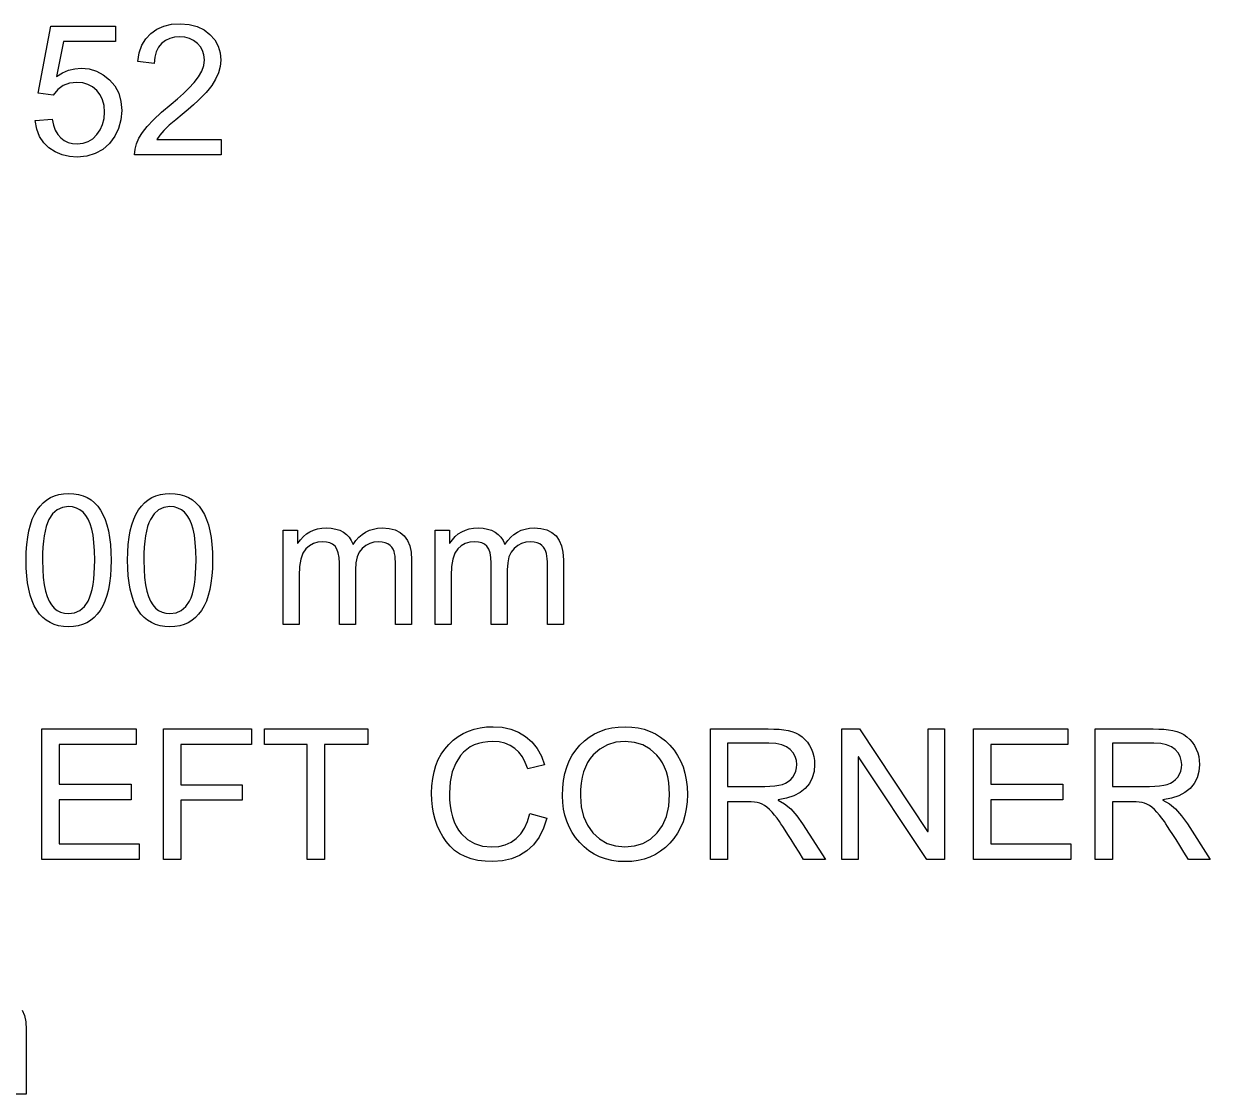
# Model space of a CAD drawing. Header units: millimetres. Extents: x 0 to 160, y 0 to 171.
# Drawn here: x 80.98 to 126.44, y 112 to 153.02 of the extents above; entities that cross this region are included whole.
import ezdxf

# ---------------------------------------------------------------- set-up
doc = ezdxf.new("R2010")
doc.units = ezdxf.units.MM
doc.layers.add('TEXT', color=7, linetype='CONTINUOUS')

msp = doc.modelspace()

# ---------------------------------------------------------------- linework, layer by layer
at = {"layer": 'TEXT'}
for points in [[(82.234, 151.005), (82.465, 151.142), (82.7, 151.24), (82.939, 151.299), (83.182, 151.319), (83.484, 151.291), (83.766, 151.208), (84.028, 151.07), (84.27, 150.877), (84.473, 150.638), (84.618, 150.361), (84.705, 150.048), (84.734, 149.698), (84.705, 149.341), (84.616, 149.011), (84.469, 148.709), (84.263, 148.435), (84.01, 148.207), (83.719, 148.045), (83.392, 147.947), (83.029, 147.915), (82.727, 147.937), (82.446, 148.003), (82.186, 148.113), (81.947, 148.268), (81.743, 148.465), (81.588, 148.706), (81.481, 148.988), (81.422, 149.313), (82.063, 149.361), (82.114, 149.139), (82.186, 148.947), (82.281, 148.785), (82.398, 148.653), (82.533, 148.551), (82.683, 148.478), (82.849, 148.434), (83.029, 148.42), (83.251, 148.442), (83.452, 148.508), (83.63, 148.618), (83.786, 148.773), (83.913, 148.959), (84.003, 149.166), (84.058, 149.393), (84.076, 149.641), (84.057, 149.889), (84.002, 150.11), (83.909, 150.304), (83.779, 150.469), (83.62, 150.602), (83.44, 150.697), (83.238, 150.754), (83.015, 150.773), (82.737, 150.743), (82.493, 150.653), (82.283, 150.502), (82.108, 150.292), (81.528, 150.36), (82.016, 152.932), (84.495, 152.932), (84.495, 152.338), (82.503, 152.338), (82.234, 151.005)], [(88.54, 148), (85.229, 148), (85.247, 148.212), (85.302, 148.425), (85.394, 148.64), (85.524, 148.856), (85.703, 149.086), (85.947, 149.344), (86.255, 149.629), (86.627, 149.941), (86.868, 150.141), (87.095, 150.346), (87.309, 150.556), (87.51, 150.771), (87.68, 150.989), (87.802, 151.207), (87.875, 151.426), (87.899, 151.646), (87.882, 151.827), (87.832, 151.992), (87.748, 152.14), (87.631, 152.272), (87.489, 152.38), (87.328, 152.457), (87.15, 152.504), (86.954, 152.519), (86.756, 152.503), (86.575, 152.456), (86.41, 152.376), (86.262, 152.265), (86.139, 152.122), (86.051, 151.948), (85.998, 151.743), (85.979, 151.506), (85.348, 151.578), (85.401, 151.908), (85.502, 152.198), (85.651, 152.446), (85.848, 152.652), (86.083, 152.815), (86.348, 152.931), (86.643, 153.001), (86.968, 153.024), (87.316, 152.998), (87.623, 152.922), (87.89, 152.795), (88.116, 152.616), (88.295, 152.402), (88.424, 152.167), (88.501, 151.91), (88.527, 151.632), (88.505, 151.391), (88.44, 151.148), (88.332, 150.904), (88.18, 150.659), (88.083, 150.53), (87.964, 150.391), (87.824, 150.242), (87.662, 150.083), (87.479, 149.913), (87.275, 149.732), (87.048, 149.542), (86.801, 149.34), (86.552, 149.131), (86.35, 148.937), (86.193, 148.758), (86.081, 148.593), (88.54, 148.593), (88.54, 148)], [(82.698, 135.024), (82.895, 135.014), (83.08, 134.984), (83.252, 134.934), (83.411, 134.864), (83.558, 134.774), (83.691, 134.664), (83.812, 134.534), (83.921, 134.384), (84.016, 134.215), (84.099, 134.025), (84.169, 133.815), (84.226, 133.585), (84.271, 133.335), (84.303, 133.065), (84.322, 132.776), (84.328, 132.466), (84.322, 132.153), (84.302, 131.861), (84.269, 131.59), (84.223, 131.339), (84.164, 131.109), (84.091, 130.9), (84.006, 130.712), (83.907, 130.544), (83.796, 130.397), (83.673, 130.269), (83.539, 130.161), (83.394, 130.072), (83.237, 130.003), (83.069, 129.954), (82.889, 129.925), (82.698, 129.915), (82.501, 129.925), (82.317, 129.955), (82.145, 130.004), (81.986, 130.074), (81.84, 130.164), (81.706, 130.273), (81.586, 130.403), (81.478, 130.553), (81.382, 130.722), (81.3, 130.911), (81.23, 131.121), (81.173, 131.35), (81.128, 131.599), (81.096, 131.868), (81.077, 132.157), (81.071, 132.466), (81.078, 132.779), (81.097, 133.071), (81.13, 133.343), (81.176, 133.594), (81.235, 133.824), (81.308, 134.034), (81.393, 134.223), (81.492, 134.391), (81.603, 134.539), (81.725, 134.668), (81.859, 134.777), (82.004, 134.866), (82.161, 134.935), (82.328, 134.984), (82.507, 135.014), (82.698, 135.024)], [(86.583, 135.024), (86.78, 135.014), (86.965, 134.984), (87.137, 134.934), (87.296, 134.864), (87.442, 134.774), (87.576, 134.664), (87.697, 134.534), (87.805, 134.384), (87.901, 134.215), (87.984, 134.025), (88.054, 133.815), (88.111, 133.585), (88.156, 133.335), (88.187, 133.065), (88.206, 132.776), (88.213, 132.466), (88.206, 132.153), (88.186, 131.861), (88.154, 131.59), (88.108, 131.339), (88.048, 131.109), (87.976, 130.9), (87.89, 130.712), (87.792, 130.544), (87.681, 130.397), (87.558, 130.269), (87.424, 130.161), (87.279, 130.072), (87.122, 130.003), (86.954, 129.954), (86.774, 129.925), (86.583, 129.915), (86.386, 129.925), (86.201, 129.955), (86.03, 130.004), (85.871, 130.074), (85.725, 130.164), (85.591, 130.273), (85.47, 130.403), (85.362, 130.553), (85.267, 130.722), (85.184, 130.911), (85.115, 131.121), (85.057, 131.35), (85.013, 131.599), (84.981, 131.868), (84.962, 132.157), (84.956, 132.466), (84.962, 132.779), (84.982, 133.071), (85.015, 133.343), (85.061, 133.594), (85.12, 133.824), (85.193, 134.034), (85.278, 134.223), (85.377, 134.391), (85.488, 134.539), (85.61, 134.668), (85.744, 134.777), (85.889, 134.866), (86.045, 134.935), (86.213, 134.984), (86.392, 135.014), (86.583, 135.024)], [(82.698, 130.42), (82.93, 130.449), (83.132, 130.539), (83.303, 130.689), (83.445, 130.899), (83.504, 131.028), (83.555, 131.176), (83.599, 131.344), (83.634, 131.53), (83.662, 131.736), (83.681, 131.96), (83.693, 132.203), (83.697, 132.466), (83.69, 132.824), (83.669, 133.142), (83.635, 133.42), (83.586, 133.658), (83.524, 133.861), (83.447, 134.037), (83.357, 134.185), (83.252, 134.306), (83.133, 134.399), (83, 134.466), (82.853, 134.506), (82.691, 134.519), (82.459, 134.489), (82.258, 134.397), (82.087, 134.245), (81.947, 134.031), (81.889, 133.9), (81.839, 133.751), (81.796, 133.583), (81.761, 133.396), (81.734, 133.191), (81.714, 132.968), (81.702, 132.726), (81.698, 132.466), (81.706, 132.112), (81.727, 131.797), (81.762, 131.52), (81.811, 131.282), (81.874, 131.078), (81.951, 130.902), (82.041, 130.753), (82.145, 130.633), (82.263, 130.539), (82.394, 130.473), (82.539, 130.433), (82.698, 130.42)], [(86.583, 130.42), (86.815, 130.449), (87.017, 130.539), (87.188, 130.689), (87.329, 130.899), (87.389, 131.028), (87.44, 131.176), (87.483, 131.344), (87.519, 131.53), (87.546, 131.736), (87.566, 131.96), (87.578, 132.203), (87.582, 132.466), (87.575, 132.824), (87.554, 133.142), (87.52, 133.42), (87.471, 133.658), (87.409, 133.861), (87.332, 134.037), (87.241, 134.185), (87.137, 134.306), (87.018, 134.399), (86.885, 134.466), (86.737, 134.506), (86.576, 134.519), (86.344, 134.489), (86.143, 134.397), (85.972, 134.245), (85.832, 134.031), (85.774, 133.9), (85.723, 133.751), (85.68, 133.583), (85.645, 133.396), (85.618, 133.191), (85.599, 132.968), (85.587, 132.726), (85.583, 132.466), (85.59, 132.112), (85.611, 131.797), (85.647, 131.52), (85.696, 131.282), (85.759, 131.078), (85.836, 130.902), (85.926, 130.753), (86.03, 130.633), (86.148, 130.539), (86.279, 130.473), (86.424, 130.433), (86.583, 130.42)], [(95.839, 130), (95.225, 130), (95.225, 132.285), (95.223, 132.407), (95.217, 132.519), (95.206, 132.622), (95.191, 132.717), (95.167, 132.804), (95.13, 132.885), (95.079, 132.962), (95.015, 133.034), (94.935, 133.094), (94.834, 133.137), (94.714, 133.163), (94.574, 133.172), (94.399, 133.156), (94.237, 133.109), (94.087, 133.03), (93.95, 132.92), (93.835, 132.774), (93.753, 132.589), (93.703, 132.364), (93.687, 132.101), (93.687, 130), (93.073, 130), (93.073, 132.353), (93.063, 132.57), (93.032, 132.75), (92.98, 132.892), (92.908, 132.998), (92.816, 133.074), (92.708, 133.128), (92.582, 133.161), (92.439, 133.172), (92.25, 133.155), (92.078, 133.104), (91.925, 133.018), (91.789, 132.899), (91.678, 132.733), (91.598, 132.508), (91.551, 132.223), (91.535, 131.879), (91.535, 130), (90.921, 130), (90.921, 133.619), (91.473, 133.619), (91.473, 133.114), (91.487, 133.114), (91.585, 133.251), (91.693, 133.371), (91.812, 133.471), (91.942, 133.554), (92.082, 133.618), (92.233, 133.664), (92.395, 133.691), (92.568, 133.701), (92.759, 133.691), (92.932, 133.661), (93.087, 133.611), (93.225, 133.542), (93.345, 133.453), (93.447, 133.344), (93.531, 133.215), (93.598, 133.066), (93.704, 133.215), (93.819, 133.344), (93.944, 133.453), (94.078, 133.542), (94.223, 133.611), (94.376, 133.661), (94.54, 133.691), (94.714, 133.701), (94.977, 133.682), (95.206, 133.625), (95.399, 133.53), (95.558, 133.397), (95.681, 133.226), (95.769, 133.018), (95.821, 132.771), (95.839, 132.486), (95.839, 130)], [(101.658, 130), (101.044, 130), (101.044, 132.285), (101.042, 132.407), (101.035, 132.519), (101.024, 132.622), (101.01, 132.717), (100.986, 132.804), (100.949, 132.885), (100.898, 132.962), (100.834, 133.034), (100.753, 133.094), (100.653, 133.137), (100.532, 133.163), (100.392, 133.172), (100.218, 133.156), (100.055, 133.109), (99.906, 133.03), (99.768, 132.92), (99.653, 132.774), (99.571, 132.589), (99.522, 132.364), (99.505, 132.101), (99.505, 130), (98.892, 130), (98.892, 132.353), (98.881, 132.57), (98.85, 132.75), (98.798, 132.892), (98.726, 132.998), (98.635, 133.074), (98.526, 133.128), (98.4, 133.161), (98.257, 133.172), (98.068, 133.155), (97.897, 133.104), (97.743, 133.018), (97.607, 132.899), (97.496, 132.733), (97.417, 132.508), (97.369, 132.223), (97.353, 131.879), (97.353, 130), (96.739, 130), (96.739, 133.619), (97.292, 133.619), (97.292, 133.114), (97.306, 133.114), (97.403, 133.251), (97.511, 133.371), (97.63, 133.471), (97.76, 133.554), (97.901, 133.618), (98.052, 133.664), (98.214, 133.691), (98.387, 133.701), (98.577, 133.691), (98.75, 133.661), (98.906, 133.611), (99.043, 133.542), (99.163, 133.453), (99.265, 133.344), (99.35, 133.215), (99.417, 133.066), (99.522, 133.215), (99.637, 133.344), (99.762, 133.453), (99.897, 133.542), (100.041, 133.611), (100.195, 133.661), (100.359, 133.691), (100.532, 133.701), (100.796, 133.682), (101.024, 133.625), (101.218, 133.53), (101.376, 133.397), (101.499, 133.226), (101.587, 133.018), (101.64, 132.771), (101.658, 132.486), (101.658, 130)], [(85.406, 121), (81.671, 121), (81.671, 126), (85.29, 126), (85.29, 125.407), (82.333, 125.407), (82.333, 123.879), (85.099, 123.879), (85.099, 123.285), (82.333, 123.285), (82.333, 121.593), (85.406, 121.593), (85.406, 121)], [(89.71, 125.407), (86.999, 125.407), (86.999, 123.858), (89.349, 123.858), (89.349, 123.265), (86.999, 123.265), (86.999, 121), (86.337, 121), (86.337, 126), (89.71, 126), (89.71, 125.407)], [(94.158, 125.407), (92.503, 125.407), (92.503, 121), (91.838, 121), (91.838, 125.407), (90.198, 125.407), (90.198, 126), (94.158, 126), (94.158, 125.407)], [(101.023, 122.586), (100.894, 122.191), (100.723, 121.851), (100.513, 121.563), (100.261, 121.329), (99.975, 121.148), (99.663, 121.018), (99.323, 120.941), (98.956, 120.915), (98.66, 120.927), (98.384, 120.963), (98.129, 121.023), (97.895, 121.107), (97.682, 121.215), (97.49, 121.347), (97.318, 121.504), (97.167, 121.684), (97.036, 121.881), (96.922, 122.088), (96.826, 122.305), (96.747, 122.531), (96.685, 122.767), (96.641, 123.013), (96.615, 123.269), (96.606, 123.534), (96.617, 123.825), (96.648, 124.1), (96.699, 124.359), (96.771, 124.601), (96.864, 124.827), (96.978, 125.037), (97.112, 125.231), (97.266, 125.408), (97.437, 125.567), (97.62, 125.704), (97.814, 125.821), (98.021, 125.916), (98.239, 125.99), (98.468, 126.043), (98.71, 126.075), (98.963, 126.085), (99.315, 126.062), (99.64, 125.992), (99.939, 125.876), (100.211, 125.714), (100.451, 125.506), (100.652, 125.256), (100.815, 124.962), (100.938, 124.626), (100.29, 124.472), (100.197, 124.717), (100.084, 124.929), (99.948, 125.109), (99.792, 125.256), (99.614, 125.371), (99.416, 125.453), (99.197, 125.503), (98.956, 125.519), (98.758, 125.511), (98.572, 125.486), (98.398, 125.444), (98.237, 125.385), (98.088, 125.309), (97.951, 125.217), (97.827, 125.108), (97.715, 124.982), (97.53, 124.69), (97.398, 124.353), (97.318, 123.97), (97.292, 123.541), (97.299, 123.288), (97.32, 123.053), (97.355, 122.833), (97.403, 122.631), (97.466, 122.446), (97.542, 122.277), (97.633, 122.124), (97.737, 121.989), (97.977, 121.767), (98.25, 121.608), (98.557, 121.513), (98.898, 121.481), (99.178, 121.501), (99.43, 121.56), (99.655, 121.659), (99.852, 121.798), (100.021, 121.977), (100.163, 122.195), (100.278, 122.454), (100.365, 122.753), (101.023, 122.586)], [(104.021, 126.085), (104.278, 126.074), (104.523, 126.041), (104.755, 125.985), (104.976, 125.907), (105.185, 125.807), (105.382, 125.684), (105.567, 125.54), (105.74, 125.372), (105.897, 125.187), (106.033, 124.988), (106.147, 124.774), (106.241, 124.546), (106.315, 124.304), (106.367, 124.048), (106.398, 123.778), (106.409, 123.493), (106.398, 123.21), (106.367, 122.94), (106.314, 122.685), (106.241, 122.444), (106.146, 122.217), (106.031, 122.005), (105.894, 121.806), (105.737, 121.622), (105.563, 121.457), (105.378, 121.313), (105.18, 121.191), (104.972, 121.092), (104.752, 121.014), (104.52, 120.959), (104.276, 120.926), (104.021, 120.915), (103.757, 120.926), (103.507, 120.961), (103.27, 121.018), (103.046, 121.098), (102.835, 121.201), (102.637, 121.327), (102.453, 121.476), (102.282, 121.648), (102.127, 121.836), (101.994, 122.035), (101.881, 122.244), (101.788, 122.462), (101.716, 122.691), (101.665, 122.93), (101.634, 123.179), (101.623, 123.439), (101.634, 123.738), (101.665, 124.022), (101.717, 124.288), (101.79, 124.539), (101.884, 124.773), (101.999, 124.991), (102.134, 125.192), (102.29, 125.378), (102.463, 125.543), (102.648, 125.687), (102.846, 125.809), (103.056, 125.908), (103.279, 125.986), (103.514, 126.041), (103.761, 126.074), (104.021, 126.085)], [(111.695, 121), (110.863, 121), (110.685, 121.281), (110.525, 121.533), (110.382, 121.757), (110.258, 121.952), (110.15, 122.119), (110.061, 122.258), (109.989, 122.368), (109.935, 122.45), (109.844, 122.579), (109.75, 122.7), (109.654, 122.811), (109.555, 122.912), (109.457, 122.999), (109.361, 123.069), (109.269, 123.121), (109.18, 123.156), (109.085, 123.178), (108.976, 123.194), (108.852, 123.203), (108.714, 123.207), (107.95, 123.207), (107.95, 121), (107.289, 121), (107.289, 126), (109.502, 126), (109.72, 125.996), (109.919, 125.986), (110.1, 125.967), (110.263, 125.942), (110.411, 125.905), (110.551, 125.852), (110.681, 125.783), (110.802, 125.698), (110.911, 125.599), (111.007, 125.488), (111.089, 125.365), (111.158, 125.229), (111.212, 125.086), (111.251, 124.938), (111.275, 124.787), (111.282, 124.632), (111.26, 124.363), (111.193, 124.122), (111.081, 123.908), (110.924, 123.722), (110.725, 123.565), (110.484, 123.44), (110.203, 123.347), (109.881, 123.285), (109.881, 123.271), (110.127, 123.131), (110.367, 122.933), (110.598, 122.676), (110.822, 122.361), (111.695, 121)], [(116.259, 121), (115.58, 121), (112.967, 124.926), (112.954, 124.926), (112.954, 121), (112.326, 121), (112.326, 126), (113.001, 126), (115.614, 122.074), (115.628, 122.074), (115.628, 126), (116.259, 126), (116.259, 121)], [(121.105, 121), (117.37, 121), (117.37, 126), (120.989, 126), (120.989, 125.407), (118.032, 125.407), (118.032, 123.879), (120.798, 123.879), (120.798, 123.285), (118.032, 123.285), (118.032, 121.593), (121.105, 121.593), (121.105, 121)], [(126.443, 121), (125.611, 121), (125.433, 121.281), (125.272, 121.533), (125.13, 121.757), (125.005, 121.952), (124.898, 122.119), (124.809, 122.258), (124.737, 122.368), (124.683, 122.45), (124.591, 122.579), (124.497, 122.7), (124.401, 122.811), (124.303, 122.912), (124.204, 122.999), (124.109, 123.069), (124.017, 123.121), (123.927, 123.156), (123.832, 123.178), (123.723, 123.194), (123.6, 123.203), (123.462, 123.207), (122.698, 123.207), (122.698, 121), (122.036, 121), (122.036, 126), (124.25, 126), (124.467, 125.996), (124.667, 125.986), (124.848, 125.967), (125.01, 125.942), (125.159, 125.905), (125.298, 125.852), (125.428, 125.783), (125.549, 125.698), (125.658, 125.599), (125.754, 125.488), (125.837, 125.365), (125.906, 125.229), (125.96, 125.086), (125.999, 124.938), (126.022, 124.787), (126.03, 124.632), (126.008, 124.363), (125.94, 124.122), (125.829, 123.908), (125.672, 123.722), (125.472, 123.565), (125.232, 123.44), (124.951, 123.347), (124.628, 123.285), (124.628, 123.271), (124.875, 123.131), (125.114, 122.933), (125.346, 122.676), (125.57, 122.361), (126.443, 121)], [(104.014, 121.481), (104.377, 121.514), (104.703, 121.614), (104.993, 121.78), (105.247, 122.013), (105.454, 122.305), (105.602, 122.649), (105.692, 123.045), (105.723, 123.493), (105.716, 123.73), (105.693, 123.953), (105.655, 124.161), (105.602, 124.356), (105.535, 124.537), (105.452, 124.703), (105.354, 124.856), (105.24, 124.994), (104.984, 125.224), (104.696, 125.388), (104.377, 125.486), (104.028, 125.519), (103.669, 125.487), (103.344, 125.39), (103.052, 125.229), (102.793, 125.004), (102.68, 124.867), (102.581, 124.712), (102.498, 124.541), (102.43, 124.352), (102.377, 124.146), (102.339, 123.923), (102.317, 123.682), (102.309, 123.425), (102.339, 123.011), (102.428, 122.638), (102.576, 122.307), (102.783, 122.018), (103.038, 121.783), (103.328, 121.615), (103.653, 121.514), (104.014, 121.481)], [(107.95, 123.8), (109.369, 123.8), (109.573, 123.805), (109.754, 123.818), (109.913, 123.841), (110.049, 123.873), (110.169, 123.919), (110.275, 123.981), (110.369, 124.061), (110.45, 124.158), (110.516, 124.267), (110.563, 124.383), (110.591, 124.504), (110.6, 124.632), (110.585, 124.796), (110.538, 124.948), (110.46, 125.086), (110.351, 125.212), (110.207, 125.317), (110.021, 125.391), (109.796, 125.436), (109.529, 125.451), (107.95, 125.451), (107.95, 123.8)], [(122.698, 123.8), (124.117, 123.8), (124.32, 123.805), (124.502, 123.818), (124.661, 123.841), (124.797, 123.873), (124.916, 123.919), (125.023, 123.981), (125.116, 124.061), (125.198, 124.158), (125.263, 124.267), (125.31, 124.383), (125.339, 124.504), (125.348, 124.632), (125.332, 124.796), (125.286, 124.948), (125.208, 125.086), (125.099, 125.212), (124.954, 125.317), (124.769, 125.391), (124.543, 125.436), (124.277, 125.451), (122.698, 125.451), (122.698, 123.8)], [(80.916, 115.226), (81.004, 115.018), (81.057, 114.771), (81.074, 114.486), (81.074, 112)], [(81.074, 112), (80.46, 112)]]:
    msp.add_lwpolyline(points, dxfattribs=at)

doc.saveas('drawing.dxf')
